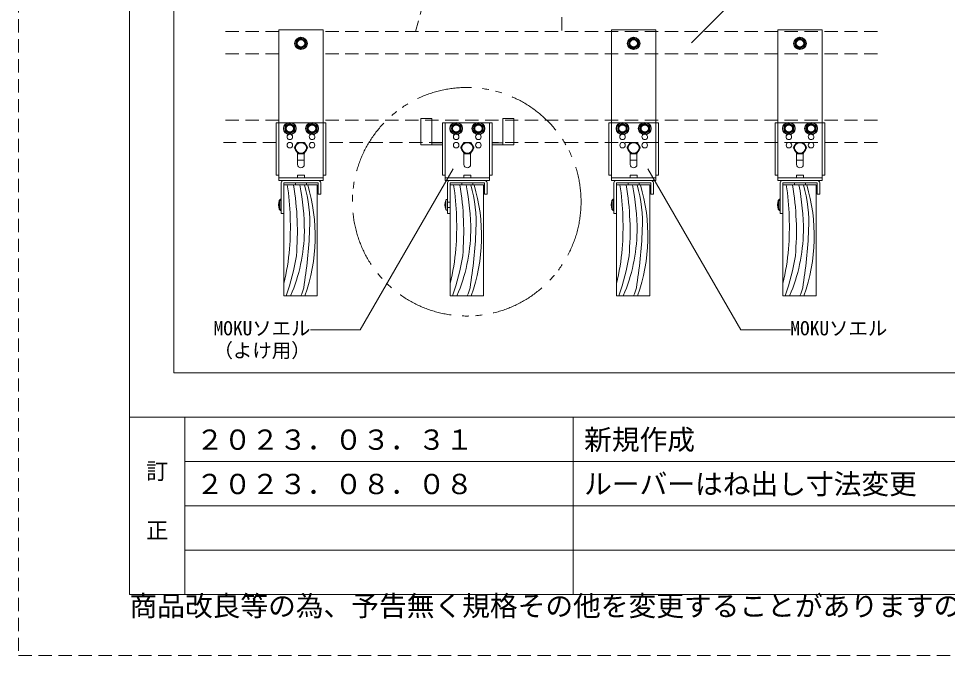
# Model space of a CAD drawing. Units: millimetres on the paper, enlarged 20 times, with parts at other scales. Extents: x -4100 to 4100, y -2860 to 2860.
# Drawn here: x -4100 to -2425, y -2860 to -1711 of the extents above; entities that cross this region are included whole.
import ezdxf
from ezdxf.enums import TextEntityAlignment as Align

# ---------------------------------------------------------------- set-up
doc = ezdxf.new("R2010")
doc.units = ezdxf.units.MM
doc.header["$LTSCALE"] = 20
doc.linetypes.add('DASHED1', pattern=[1.8, 1.2, -0.6])
doc.linetypes.add('DOUBLE_CHAIN1', pattern=[8.8, 5, -1, 0.6, -0.6, 0.6, -1])
for name, color, linetype, lineweight in [('4-2_野縁受け', 3, 'Continuous', 18), ('4-5_寸法', 7, 'Continuous', 18), ('4-6_文字・矢印', 7, 'Continuous', 18), ('4-9_躯体他', 4, 'DASHED1', 9), ('4-A_クリップ', 7, 'Continuous', 18), ('4-C_ビス・アンカーボルト・強調図形', 2, 'Continuous', 25), ('4-D_パネル', 4, 'Continuous', 9), ('F-3_野縁', 3, 'Continuous', 18)]:
    doc.layers.add(name, color=color, linetype=linetype, lineweight=lineweight)
doc.layers.add('F-6_文字・矢印', color=7, linetype='Continuous')
doc.styles.add('ＭＳ ゴシック', font='')
doc.styles.get('ＭＳ ゴシック').set_extended_font_data('MS Gothic')

msp = doc.modelspace()

# ---------------------------------------------------------------- linework, layer by layer
at = {"layer": '4-2_野縁受け', "color": 2, "lineweight": 25}
for p, q in [((-3584.91, -1934.22), (-3579.13, -1944.22)), ((-2984.91, -1934.22), (-2979.13, -1944.22)), ((-2684.91, -1934.22), (-2679.13, -1944.22))]:
    msp.add_line(p, q, dxfattribs=at)
for points in [[(-3602.23, -1944.22), (-3596.45, -1934.22), (-3584.91, -1934.22)], [(-3002.23, -1944.22), (-2996.45, -1934.22), (-2984.91, -1934.22)], [(-2702.23, -1944.22), (-2696.45, -1934.22), (-2684.91, -1934.22)], [(-3602.23, -1944.22), (-3596.45, -1954.22), (-3584.91, -1954.22), (-3579.13, -1944.22)], [(-3002.23, -1944.22), (-2996.45, -1954.22), (-2984.91, -1954.22), (-2979.13, -1944.22)], [(-2702.23, -1944.22), (-2696.45, -1954.22), (-2684.91, -1954.22), (-2679.13, -1944.22)]]:
    msp.add_lwpolyline(points, dxfattribs=at)
for centre in [(-3590.68, -1944.22), (-2990.68, -1944.22), (-2690.68, -1944.22)]:
    msp.add_circle(centre, 10, dxfattribs=at)
at = {"layer": '4-5_寸法'}
for centre in [(-3610.68, -1939.22), (-3570.68, -1939.22), (-3010.68, -1939.22), (-2970.68, -1939.22), (-2710.68, -1939.22), (-2670.68, -1939.22)]:
    msp.add_circle(centre, 5, dxfattribs=at)
for centre, start, end in [((-3610.68, -1924.22), 120.68342, 59.31658), ((-3570.68, -1924.22), 120.58502, 59.21889), ((-3010.68, -1924.22), 120.68342, 59.31658), ((-2970.68, -1924.22), 120.58502, 59.21889), ((-2710.68, -1924.22), 120.68342, 59.31658), ((-2670.68, -1924.22), 120.58502, 59.21889)]:
    msp.add_arc(centre, 5, start, end, dxfattribs=at)
at = {"layer": '4-6_文字・矢印'}
for p, q in [((-2752.43, -1620.67), (-2886.28, -1754.51)), ((-3484.08, -2272.62), (-3316.37, -1982.14)), ((-2797.28, -2272.62), (-2964.99, -1982.14)), ((-3573.31, -2272.62), (-3484.08, -2272.62)), ((-2708.05, -2272.62), (-2797.28, -2272.62))]:
    msp.add_line(p, q, dxfattribs=at)
at = {"layer": '4-6_文字・矢印', "color": 4, "lineweight": 9}
for p, q in [((-3597.18, -1993.1), (-3597.18, -1998.22)), ((-3584.18, -1993.1), (-3584.18, -1998.22)), ((-2997.18, -1993.1), (-2997.18, -1998.22)), ((-2984.18, -1993.1), (-2984.18, -1998.22)), ((-2697.18, -1993.1), (-2697.18, -1998.22)), ((-2684.18, -1993.1), (-2684.18, -1998.22))]:
    msp.add_line(p, q, dxfattribs=at)
at = {"layer": '4-6_文字・矢印', "linetype": 'DOUBLE_CHAIN1'}
msp.add_circle((-3291.68, -2041.38), 206.17, dxfattribs=at)
at = {"layer": '4-9_躯体他'}
for p, q in [((-3120, -1384.22), (-3120, -1734.22)), ((-3295, -1402.22), (-3383.96, -1734.22)), ((-3630.68, -1734.22), (-3730.68, -1734.22)), ((-2550.68, -1734.22), (-3550.68, -1734.22)), ((-3630.68, -1774.22), (-3730.68, -1774.22)), ((-2550.68, -1774.22), (-3550.68, -1774.22)), ((-3630.68, -1894.22), (-3730.68, -1894.22)), ((-2550.68, -1894.22), (-3550.68, -1894.22)), ((-3635.28, -1934.22), (-3730.68, -1934.22)), ((-3335.28, -1934.22), (-3546.08, -1934.22)), ((-2550.68, -1934.22), (-3246.08, -1934.22))]:
    msp.add_line(p, q, dxfattribs=at)
at = {"layer": '4-9_躯体他', "linetype": 'Continuous'}
msp.add_lwpolyline([(-3321.68, -2211.02), (-3261.68, -2211.02), (-3261.68, -2011.02), (-3321.68, -2011.02)], close=True, dxfattribs=at)
for centre, radius, start, end in [((-3826.81, -2086.37), 516.97, 355.56839, 8.38075), ((-3797.18, -2094.78), 500.07, 354.96413, 9.64149), ((-3752.99, -2097.41), 468.54, 0.2719, 10.62424), ((-3521.41, -2080.06), 246.65, 357.17405, 16.25363), ((-3584.37, -2103.21), 319.4, 340.27199, 16.77474), ((-4255.51, -2045), 981.59, 351.12129, 357.24248), ((-3594.01, -2089.14), 309.62, 336.81687, 358.88102), ((-3701.8, -2094.27), 391.72, 346.01799, 355.30648), ((-3691.23, -2077.07), 397, 340.28098, 351.07355), ((-3350.04, -2182.38), 65.89, 334.23069, 347.62852)]:
    msp.add_arc(centre, radius, start, end, dxfattribs=at)
at = {"layer": '4-A_クリップ'}
for p, q in [((-3630.68, -1966.22), (-3630.68, -1731.02)), ((-3630.68, -1731.02), (-3550.68, -1731.02)), ((-3550.68, -1966.22), (-3550.68, -1731.02)), ((-3030.68, -1966.22), (-3030.68, -1731.02)), ((-3030.68, -1731.02), (-2950.68, -1731.02)), ((-2950.68, -1966.22), (-2950.68, -1731.02)), ((-2730.68, -1966.22), (-2730.68, -1731.02)), ((-2730.68, -1731.02), (-2650.68, -1731.02)), ((-2650.68, -1966.22), (-2650.68, -1731.02)), ((-3354.68, -1891.02), (-3354.68, -1938.42)), ((-3226.68, -1891.02), (-3226.68, -1938.42)), ((-3635.28, -1899.22), (-3630.68, -1899.22)), ((-3635.28, -1993.62), (-3635.28, -1899.22)), ((-3630.68, -1998.22), (-3630.68, -1899.22)), ((-3630.68, -1899.22), (-3615.26, -1899.22)), ((-3606.1, -1899.22), (-3575.24, -1899.22)), ((-3566.07, -1899.22), (-3550.68, -1899.22)), ((-3550.68, -1899.22), (-3546.08, -1899.22)), ((-3550.68, -2002.82), (-3550.68, -1899.22)), ((-3546.08, -1993.62), (-3546.08, -1899.22)), ((-3335.28, -1899.22), (-3330.68, -1899.22)), ((-3335.28, -1993.62), (-3335.28, -1899.22)), ((-3330.68, -1899.22), (-3250.68, -1899.22)), ((-3330.68, -1998.22), (-3330.68, -1899.22)), ((-3250.68, -1899.22), (-3246.08, -1899.22)), ((-3250.68, -2002.82), (-3250.68, -1899.22)), ((-3246.08, -1993.62), (-3246.08, -1899.22)), ((-3035.28, -1899.22), (-3030.68, -1899.22)), ((-3035.28, -1993.62), (-3035.28, -1899.22)), ((-3030.68, -1998.22), (-3030.68, -1899.22)), ((-3030.68, -1899.22), (-3015.26, -1899.22)), ((-3006.1, -1899.22), (-2975.24, -1899.22)), ((-2966.07, -1899.22), (-2950.68, -1899.22)), ((-2950.68, -1899.22), (-2946.08, -1899.22)), ((-2950.68, -2002.82), (-2950.68, -1899.22)), ((-2946.08, -1993.62), (-2946.08, -1899.22)), ((-2735.28, -1899.22), (-2730.68, -1899.22)), ((-2735.28, -1993.62), (-2735.28, -1899.22)), ((-2730.68, -1998.22), (-2730.68, -1899.22)), ((-2730.68, -1899.22), (-2715.26, -1899.22)), ((-2706.1, -1899.22), (-2675.24, -1899.22)), ((-2666.07, -1899.22), (-2650.68, -1899.22)), ((-2650.68, -1899.22), (-2646.08, -1899.22)), ((-2650.68, -2002.82), (-2650.68, -1899.22)), ((-2646.08, -1993.62), (-2646.08, -1899.22)), ((-3374.68, -1938.42), (-3335.28, -1938.42)), ((-3354.68, -1935.22), (-3335.28, -1935.22)), ((-3246.08, -1935.22), (-3226.68, -1935.22)), ((-3246.08, -1938.42), (-3206.68, -1938.42)), ((-3596.68, -1953.83), (-3596.68, -1974.22)), ((-3584.68, -1953.83), (-3584.68, -1974.22)), ((-3296.68, -1953.83), (-3296.68, -1974.22)), ((-3284.68, -1953.83), (-3284.68, -1974.22)), ((-2996.68, -1953.83), (-2996.68, -1974.22)), ((-2984.68, -1953.83), (-2984.68, -1974.22)), ((-2696.68, -1953.83), (-2696.68, -1974.22)), ((-2684.68, -1953.83), (-2684.68, -1974.22)), ((-3596.68, -1966.62), (-3584.68, -1966.62)), ((-2996.68, -1966.62), (-2984.68, -1966.62)), ((-2696.68, -1966.62), (-2684.68, -1966.62)), ((-3597.18, -1993.1), (-3584.18, -1993.1)), ((-3597.18, -1993.1), (-3597.18, -1998.22)), ((-3585.79, -1993.1), (-3585.68, -1993.1)), ((-3584.18, -1993.1), (-3584.18, -1998.22)), ((-3297.18, -1993.1), (-3284.18, -1993.1)), ((-3297.18, -1993.1), (-3297.18, -1998.22)), ((-3285.79, -1993.1), (-3285.68, -1993.1)), ((-3284.18, -1993.1), (-3284.18, -1998.22)), ((-2997.18, -1993.1), (-2984.18, -1993.1)), ((-2997.18, -1993.1), (-2997.18, -1998.22)), ((-2985.79, -1993.1), (-2985.68, -1993.1)), ((-2984.18, -1993.1), (-2984.18, -1998.22)), ((-2697.18, -1993.1), (-2684.18, -1993.1)), ((-2697.18, -1993.1), (-2697.18, -1998.22)), ((-2685.79, -1993.1), (-2685.68, -1993.1)), ((-2684.18, -1993.1), (-2684.18, -1998.22)), ((-3635.28, -1993.62), (-3630.68, -1993.62)), ((-3630.68, -1998.22), (-3630.68, -2002.82)), ((-3630.68, -1998.22), (-3550.68, -1998.22)), ((-3630.68, -2002.82), (-3550.68, -2002.82)), ((-3559.68, -2002.82), (-3621.68, -2002.82)), ((-3621.68, -2007.42), (-3621.68, -2062.82)), ((-3559.68, -2007.42), (-3621.68, -2007.42)), ((-3600.68, -2007.42), (-3600.68, -2011.02)), ((-3595.68, -2007.42), (-3600.68, -2007.42)), ((-3580.68, -2007.42), (-3585.68, -2007.42)), ((-3580.68, -2007.42), (-3580.68, -2011.02)), ((-3559.68, -2027.42), (-3559.68, -2007.42)), ((-3555.08, -2007.42), (-3555.08, -2027.42)), ((-3550.68, -1993.62), (-3546.08, -1993.62)), ((-3335.28, -1993.62), (-3330.68, -1993.62)), ((-3330.68, -1998.22), (-3330.68, -2002.82)), ((-3330.68, -1998.22), (-3250.68, -1998.22)), ((-3330.68, -2002.82), (-3250.68, -2002.82)), ((-3259.68, -2002.82), (-3321.68, -2002.82)), ((-3321.68, -2007.42), (-3321.68, -2062.82)), ((-3259.68, -2007.42), (-3321.68, -2007.42)), ((-3300.68, -2007.42), (-3300.68, -2011.02)), ((-3295.68, -2007.42), (-3300.68, -2007.42)), ((-3280.68, -2007.42), (-3285.68, -2007.42)), ((-3280.68, -2007.42), (-3280.68, -2011.02)), ((-3259.68, -2027.42), (-3259.68, -2007.42)), ((-3255.08, -2007.42), (-3255.08, -2027.42)), ((-3250.68, -1993.62), (-3246.08, -1993.62)), ((-3035.28, -1993.62), (-3030.68, -1993.62)), ((-3030.68, -1998.22), (-3030.68, -2002.82)), ((-3030.68, -1998.22), (-2950.68, -1998.22)), ((-3030.68, -2002.82), (-2950.68, -2002.82)), ((-2959.68, -2002.82), (-3021.68, -2002.82)), ((-3021.68, -2007.42), (-3021.68, -2062.82)), ((-2959.68, -2007.42), (-3021.68, -2007.42)), ((-3000.68, -2007.42), (-3000.68, -2011.02)), ((-2995.68, -2007.42), (-3000.68, -2007.42)), ((-2980.68, -2007.42), (-2985.68, -2007.42)), ((-2980.68, -2007.42), (-2980.68, -2011.02)), ((-2959.68, -2027.42), (-2959.68, -2007.42)), ((-2955.08, -2007.42), (-2955.08, -2027.42)), ((-2950.68, -1993.62), (-2946.08, -1993.62)), ((-2735.28, -1993.62), (-2730.68, -1993.62)), ((-2730.68, -1998.22), (-2730.68, -2002.82)), ((-2730.68, -1998.22), (-2650.68, -1998.22)), ((-2730.68, -2002.82), (-2650.68, -2002.82)), ((-2659.68, -2002.82), (-2721.68, -2002.82)), ((-2721.68, -2007.42), (-2721.68, -2062.82)), ((-2659.68, -2007.42), (-2721.68, -2007.42)), ((-2700.68, -2007.42), (-2700.68, -2011.02)), ((-2695.68, -2007.42), (-2700.68, -2007.42)), ((-2680.68, -2007.42), (-2685.68, -2007.42)), ((-2680.68, -2007.42), (-2680.68, -2011.02)), ((-2659.68, -2027.42), (-2659.68, -2007.42)), ((-2655.08, -2007.42), (-2655.08, -2027.42)), ((-2650.68, -1993.62), (-2646.08, -1993.62)), ((-3580.68, -2011.02), (-3600.68, -2011.02)), ((-3280.68, -2011.02), (-3300.68, -2011.02)), ((-2980.68, -2011.02), (-3000.68, -2011.02)), ((-2680.68, -2011.02), (-2700.68, -2011.02)), ((-3555.08, -2027.42), (-3559.68, -2027.42)), ((-3326.28, -2041.82), (-3321.68, -2041.82)), ((-3255.08, -2027.42), (-3259.68, -2027.42)), ((-2955.08, -2027.42), (-2959.68, -2027.42)), ((-2655.08, -2027.42), (-2659.68, -2027.42)), ((-3326.28, -2051.82), (-3321.68, -2051.82))]:
    msp.add_line(p, q, dxfattribs=at)
for points in [[(-3354.68, -1891.02), (-3374.68, -1891.02), (-3374.68, -1938.42)], [(-3226.68, -1891.02), (-3206.68, -1891.02), (-3206.68, -1938.42)], [(-3626.28, -2007.42), (-3626.28, -2062.82), (-3621.68, -2062.82)], [(-3326.28, -2007.42), (-3326.28, -2062.82), (-3321.68, -2062.82)], [(-3026.28, -2007.42), (-3026.28, -2062.82), (-3021.68, -2062.82)], [(-2726.28, -2007.42), (-2726.28, -2062.82), (-2721.68, -2062.82)]]:
    msp.add_lwpolyline(points, dxfattribs=at)
for centre in [(-3310.68, -1924.22), (-3270.68, -1924.22), (-3310.68, -1939.22), (-3270.68, -1939.22)]:
    msp.add_circle(centre, 5, dxfattribs=at)
for centre, radius, start, end in [((-3590.68, -1974.22), 6, 180, 0), ((-3290.68, -1974.22), 6, 180, 0), ((-2990.68, -1974.22), 6, 180, 0), ((-2690.68, -1974.22), 6, 180, 0), ((-3621.68, -2007.42), 4.6, 90, 180), ((-3559.68, -2007.42), 4.6, 0, 90), ((-3321.68, -2007.42), 4.6, 90, 180), ((-3259.68, -2007.42), 4.6, 0, 90), ((-3021.68, -2007.42), 4.6, 90, 180), ((-2959.68, -2007.42), 4.6, 0, 90), ((-2721.68, -2007.42), 4.6, 90, 180), ((-2659.68, -2007.42), 4.6, 0, 90)]:
    msp.add_arc(centre, radius, start, end, dxfattribs=at)
at = {"layer": '4-C_ビス・アンカーボルト・強調図形'}
for p, q in [((-3590.66, -1746.36), (-3598.66, -1750.98)), ((-3598.66, -1750.98), (-3598.66, -1760.22)), ((-3590.66, -1746.36), (-3582.66, -1750.98)), ((-2990.66, -1746.36), (-2998.66, -1750.98)), ((-2998.66, -1750.98), (-2998.66, -1760.22)), ((-2990.66, -1746.36), (-2982.66, -1750.98)), ((-2690.66, -1746.36), (-2698.66, -1750.98)), ((-2698.66, -1750.98), (-2698.66, -1760.22)), ((-2690.66, -1746.36), (-2682.66, -1750.98)), ((-3598.66, -1760.22), (-3590.66, -1764.84)), ((-2998.66, -1760.22), (-2990.66, -1764.84)), ((-2698.66, -1760.22), (-2690.66, -1764.84)), ((-3610.68, -1899.99), (-3618.68, -1904.61)), ((-3618.68, -1904.61), (-3618.68, -1913.84)), ((-3610.68, -1899.99), (-3602.68, -1904.61)), ((-3570.66, -1899.99), (-3578.66, -1904.61)), ((-3578.66, -1904.61), (-3578.66, -1913.84)), ((-3570.66, -1899.99), (-3562.66, -1904.61)), ((-3310.68, -1899.99), (-3318.68, -1904.61)), ((-3318.68, -1904.61), (-3318.68, -1913.84)), ((-3310.68, -1899.99), (-3302.68, -1904.61)), ((-3270.66, -1899.99), (-3278.66, -1904.61)), ((-3278.66, -1904.61), (-3278.66, -1913.84)), ((-3270.66, -1899.99), (-3262.66, -1904.61)), ((-3010.68, -1899.99), (-3018.68, -1904.61)), ((-3018.68, -1904.61), (-3018.68, -1913.84)), ((-3010.68, -1899.99), (-3002.68, -1904.61)), ((-2970.66, -1899.99), (-2978.66, -1904.61)), ((-2978.66, -1904.61), (-2978.66, -1913.84)), ((-2970.66, -1899.99), (-2962.66, -1904.61)), ((-2710.68, -1899.99), (-2718.68, -1904.61)), ((-2718.68, -1904.61), (-2718.68, -1913.84)), ((-2710.68, -1899.99), (-2702.68, -1904.61)), ((-2670.66, -1899.99), (-2678.66, -1904.61)), ((-2678.66, -1904.61), (-2678.66, -1913.84)), ((-2670.66, -1899.99), (-2662.66, -1904.61)), ((-3618.68, -1913.84), (-3610.68, -1918.46)), ((-3578.66, -1913.84), (-3570.66, -1918.46)), ((-3318.68, -1913.84), (-3310.68, -1918.46)), ((-3278.66, -1913.84), (-3270.66, -1918.46)), ((-3018.68, -1913.84), (-3010.68, -1918.46)), ((-2978.66, -1913.84), (-2970.66, -1918.46)), ((-2718.68, -1913.84), (-2710.68, -1918.46)), ((-2678.66, -1913.84), (-2670.66, -1918.46)), ((-3284.91, -1934.22), (-3279.13, -1944.22)), ((-3629.28, -2055.32), (-3629.28, -2038.32)), ((-3627.28, -2037.32), (-3628.28, -2037.32)), ((-3626.28, -2055.32), (-3626.28, -2038.32)), ((-3029.28, -2055.32), (-3029.28, -2038.32)), ((-3027.28, -2037.32), (-3028.28, -2037.32)), ((-3026.28, -2055.32), (-3026.28, -2038.32)), ((-2729.28, -2055.32), (-2729.28, -2038.32)), ((-2727.28, -2037.32), (-2728.28, -2037.32)), ((-2726.28, -2055.32), (-2726.28, -2038.32)), ((-3628.28, -2056.32), (-3627.28, -2056.32)), ((-3028.28, -2056.32), (-3027.28, -2056.32)), ((-2728.28, -2056.32), (-2727.28, -2056.32))]:
    msp.add_line(p, q, dxfattribs=at)
at = {"layer": '4-C_ビス・アンカーボルト・強調図形', "lineweight": 18}
for p, q in [((-3329.28, -2055.32), (-3329.28, -2038.32)), ((-3327.28, -2037.32), (-3328.28, -2037.32)), ((-3326.28, -2055.32), (-3326.28, -2038.32)), ((-3328.28, -2056.32), (-3327.28, -2056.32))]:
    msp.add_line(p, q, dxfattribs=at)
at = {"layer": '4-C_ビス・アンカーボルト・強調図形'}
for points in [[(-3582.66, -1750.98), (-3582.66, -1760.22), (-3590.66, -1764.84)], [(-2982.66, -1750.98), (-2982.66, -1760.22), (-2990.66, -1764.84)], [(-2682.66, -1750.98), (-2682.66, -1760.22), (-2690.66, -1764.84)], [(-3602.68, -1904.61), (-3602.68, -1913.84), (-3610.68, -1918.46)], [(-3562.66, -1904.61), (-3562.66, -1913.84), (-3570.66, -1918.46)], [(-3302.68, -1904.61), (-3302.68, -1913.84), (-3310.68, -1918.46)], [(-3262.66, -1904.61), (-3262.66, -1913.84), (-3270.66, -1918.46)], [(-3002.68, -1904.61), (-3002.68, -1913.84), (-3010.68, -1918.46)], [(-2962.66, -1904.61), (-2962.66, -1913.84), (-2970.66, -1918.46)], [(-2702.68, -1904.61), (-2702.68, -1913.84), (-2710.68, -1918.46)], [(-2662.66, -1904.61), (-2662.66, -1913.84), (-2670.66, -1918.46)], [(-3302.23, -1944.22), (-3296.45, -1934.22), (-3284.91, -1934.22)], [(-3302.23, -1944.22), (-3296.45, -1954.22), (-3284.91, -1954.22), (-3279.13, -1944.22)]]:
    msp.add_lwpolyline(points, dxfattribs=at)
for centre, radius in [((-3590.66, -1755.6), 11), ((-3590.66, -1755.6), 8), ((-3590.66, -1755.6), 7), ((-3590.66, -1755.6), 6.75), ((-2990.66, -1755.6), 11), ((-2990.66, -1755.6), 8), ((-2990.66, -1755.6), 7), ((-2990.66, -1755.6), 6.75), ((-2690.66, -1755.6), 11), ((-2690.66, -1755.6), 8), ((-2690.66, -1755.6), 7), ((-2690.66, -1755.6), 6.75), ((-3610.68, -1909.22), 11), ((-3610.68, -1909.22), 8), ((-3610.68, -1909.22), 7), ((-3610.68, -1909.22), 6.75), ((-3570.66, -1909.22), 11), ((-3570.66, -1909.22), 8), ((-3570.66, -1909.22), 7), ((-3570.66, -1909.22), 6.75), ((-3310.68, -1909.22), 11), ((-3310.68, -1909.22), 8), ((-3310.68, -1909.22), 7), ((-3310.68, -1909.22), 6.75), ((-3270.66, -1909.22), 11), ((-3270.66, -1909.22), 8), ((-3270.66, -1909.22), 7), ((-3270.66, -1909.22), 6.75), ((-3010.68, -1909.22), 11), ((-3010.68, -1909.22), 8), ((-3010.68, -1909.22), 7), ((-3010.68, -1909.22), 6.75), ((-2970.66, -1909.22), 11), ((-2970.66, -1909.22), 8), ((-2970.66, -1909.22), 7), ((-2970.66, -1909.22), 6.75), ((-2710.68, -1909.22), 11), ((-2710.68, -1909.22), 8), ((-2710.68, -1909.22), 7), ((-2710.68, -1909.22), 6.75), ((-2670.66, -1909.22), 11), ((-2670.66, -1909.22), 8), ((-2670.66, -1909.22), 7), ((-2670.66, -1909.22), 6.75), ((-3290.68, -1944.22), 10)]:
    msp.add_circle(centre, radius, dxfattribs=at)
for centre, radius, start, end in [((-3614.28, -2046.82), 17, 151.92751, 208.07249), ((-3628.28, -2038.32), 1, 90, 180), ((-3627.28, -2038.32), 1, 0, 90), ((-3014.28, -2046.82), 17, 151.92751, 208.07249), ((-3028.28, -2038.32), 1, 90, 180), ((-3027.28, -2038.32), 1, 0, 90), ((-2714.28, -2046.82), 17, 151.92751, 208.07249), ((-2728.28, -2038.32), 1, 90, 180), ((-2727.28, -2038.32), 1, 0, 90), ((-3628.28, -2055.32), 1, 180, 270), ((-3627.28, -2055.32), 1, 270, 0), ((-3028.28, -2055.32), 1, 180, 270), ((-3027.28, -2055.32), 1, 270, 0), ((-2728.28, -2055.32), 1, 180, 270), ((-2727.28, -2055.32), 1, 270, 0)]:
    msp.add_arc(centre, radius, start, end, dxfattribs=at)
at = {"layer": '4-C_ビス・アンカーボルト・強調図形', "lineweight": 18}
for centre, radius, start, end in [((-3314.28, -2046.82), 17, 151.92751, 208.07249), ((-3328.28, -2038.32), 1, 90, 180), ((-3327.28, -2038.32), 1, 0, 90), ((-3328.28, -2055.32), 1, 180, 270), ((-3327.28, -2055.32), 1, 270, 0)]:
    msp.add_arc(centre, radius, start, end, dxfattribs=at)
at = {"layer": '4-D_パネル'}
for points in [[(-3621.68, -2211.02), (-3561.68, -2211.02), (-3561.68, -2011.02), (-3621.68, -2011.02)], [(-3021.68, -2211.02), (-2961.68, -2211.02), (-2961.68, -2011.02), (-3021.68, -2011.02)], [(-2721.68, -2211.02), (-2661.68, -2211.02), (-2661.68, -2011.02), (-2721.68, -2011.02)]]:
    msp.add_lwpolyline(points, close=True, dxfattribs=at)
for centre, radius, start, end in [((-4126.81, -2086.37), 516.97, 355.56839, 8.38075), ((-4097.18, -2094.78), 500.07, 354.96413, 9.64149), ((-4052.99, -2097.41), 468.54, 0.2719, 10.62424), ((-3821.41, -2080.06), 246.65, 357.17405, 16.25363), ((-3884.37, -2103.21), 319.4, 340.27199, 16.77474), ((-3526.81, -2086.37), 516.97, 355.56839, 8.38075), ((-3497.18, -2094.78), 500.07, 354.96413, 9.64149), ((-3452.99, -2097.41), 468.54, 0.2719, 10.62424), ((-3221.41, -2080.06), 246.65, 357.17405, 16.25363), ((-3284.37, -2103.21), 319.4, 340.27199, 16.77474), ((-3226.81, -2086.37), 516.97, 355.56839, 8.38075), ((-3197.18, -2094.78), 500.07, 354.96413, 9.64149), ((-3152.99, -2097.41), 468.54, 0.2719, 10.62424), ((-2921.41, -2080.06), 246.65, 357.17405, 16.25363), ((-2984.37, -2103.21), 319.4, 340.27199, 16.77474), ((-4555.51, -2045), 981.59, 351.12129, 357.24248), ((-3955.51, -2045), 981.59, 351.12129, 357.24248), ((-3655.51, -2045), 981.59, 351.12129, 357.24248), ((-3894.01, -2089.14), 309.62, 336.81687, 358.88102), ((-3294.01, -2089.14), 309.62, 336.81687, 358.88102), ((-2994.01, -2089.14), 309.62, 336.81687, 358.88102), ((-4001.8, -2094.27), 391.72, 346.01799, 355.30648), ((-3401.8, -2094.27), 391.72, 346.01799, 355.30648), ((-3101.8, -2094.27), 391.72, 346.01799, 355.30648), ((-3991.23, -2077.07), 397, 340.28098, 351.07355), ((-3391.23, -2077.07), 397, 340.28098, 351.07355), ((-3091.23, -2077.07), 397, 340.28098, 351.07355), ((-3650.04, -2182.38), 65.89, 334.23069, 347.62852), ((-3050.04, -2182.38), 65.89, 334.23069, 347.62852), ((-2750.04, -2182.38), 65.89, 334.23069, 347.62852)]:
    msp.add_arc(centre, radius, start, end, dxfattribs=at)
at = {"layer": 'F-3_野縁', "linetype": 'DASHED1'}
for p, q in [((-4100, 2860), (-4100, -2860)), ((-4100, -2860), (4100, -2860))]:
    msp.add_line(p, q, dxfattribs=at)
at = {"layer": 'F-3_野縁'}
for p, q in [((-3820, -933), (-3820, -2350)), ((-3820, -2350), (-985, -2350)), ((-3900, -2430), (3900, -2430))]:
    msp.add_line(p, q, dxfattribs=at)
at = {"layer": 'F-3_野縁', "color": 7}
msp.add_line((-3800, -2430), (-3800, -2750), dxfattribs=at)
at = {"layer": 'F-3_野縁', "color": 4, "lineweight": 9}
for p, q in [((-3800, -2430), (-3800, -2750)), ((-3100, -2430), (-3100, -2750)), ((-3800, -2510), (-1500, -2510)), ((-3800, -2590), (-1500, -2590)), ((-3800, -2670), (-1500, -2670))]:
    msp.add_line(p, q, dxfattribs=at)
at = {"layer": 'F-3_野縁'}
msp.add_lwpolyline([(-3900, 2750), (-3900, -2750), (3900, -2750)], dxfattribs=at)

# ---------------------------------------------------------------- texts
at = {"layer": '4-6_文字・矢印', "style": 'ＭＳ ゴシック'}
for s, p in [('MOKUソエル', (-3748.31, -2290.12)), ('MOKUソエル', (-2708.05, -2290.12)), ('（よけ用）', (-3748.31, -2330.12))]:
    msp.add_text(s, height=25.66, dxfattribs=at).set_placement(p, align=Align.BOTTOM_LEFT)
at = {"layer": 'F-6_文字・矢印', "style": 'ＭＳ ゴシック'}
for s, height, p in [('２０２３．０３．３１', 36.66, (-3780, -2500)), ('新規作成', 36.66, (-3080, -2500)), ('訂', 29.33, (-3870, -2550.93)), ('ルーバーはね出し寸法変更', 36.66, (-3080, -2580)), ('２０２３．０８．０８', 36.66, (-3780, -2580)), ('正', 29.33, (-3870, -2657.63)), ('商品改良等の為、予告無く規格その他を変更することがありますのでご了承ください。', 36.66, (-3900, -2800))]:
    msp.add_text(s, height=height, dxfattribs=at).set_placement(p, align=Align.BOTTOM_LEFT)

doc.saveas('drawing.dxf')
